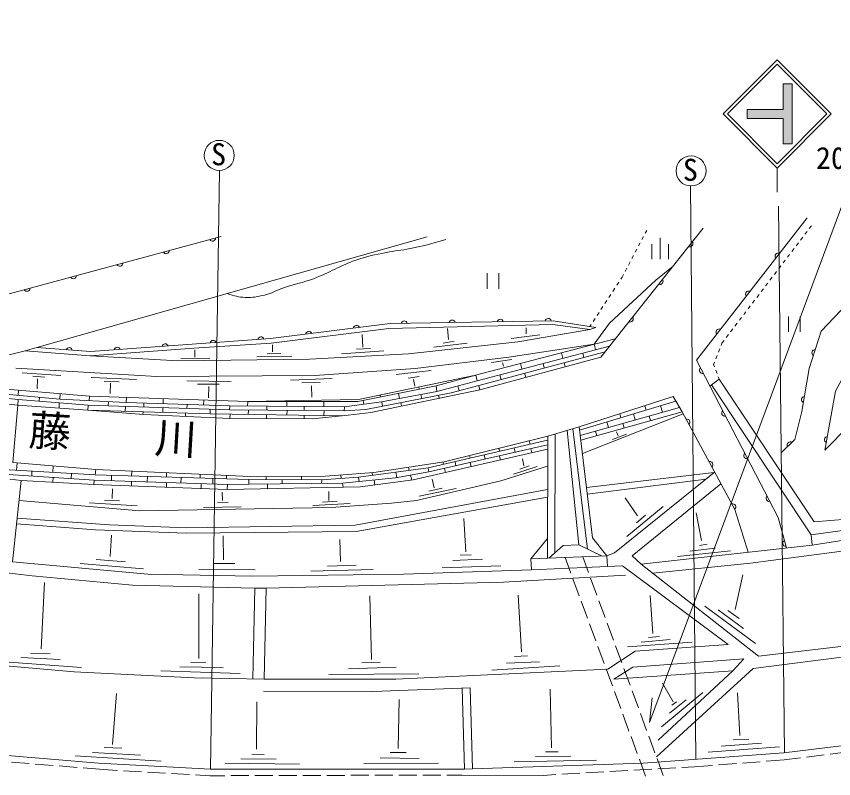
# Model space of a CAD drawing. Units: millimetres, scale not verified. Extents: x 40000 to 680000, y 20000 to 380000.
# Drawn here: x 275998 to 344047, y 263093 to 326517 of the extents above; entities that cross this region are included whole.
import ezdxf
from ezdxf.enums import TextEntityAlignment as Align

# ---------------------------------------------------------------- set-up
doc = ezdxf.new("R2010")
doc.units = ezdxf.units.MM
doc.header["$LTSCALE"] = 1000
doc.linetypes.add('CHAIN', pattern=[18.5, 12, -1.5, 3.5, -1.5])
for name, color, linetype, lineweight in [('M-BGD', 7, 'Continuous', 13), ('M-BMK', 2, 'CHAIN', 13), ('M-STR-HTXT', 7, 'Continuous', 13), ('M-STR-STRC', 7, 'Continuous', 13)]:
    doc.layers.add(name, color=color, linetype=linetype, lineweight=lineweight)
doc.styles.add('ＭＳ ゴシック', font='')
doc.styles.get('ＭＳ ゴシック').set_extended_font_data('MS Gothic')

msp = doc.modelspace()

# ---------------------------------------------------------------- hatches: boundary and pattern name
at = {"layer": 'M-STR-STRC'}
msp.add_hatch(color=256, dxfattribs=at).paths.add_polyline_path([(336843, 318772), (339843, 318772), (339843, 320897), (340593, 320897), (340593, 315897), (339843, 315897), (339843, 318022), (336843, 318022)])

# ---------------------------------------------------------------- linework, layer by layer
at = {"layer": 'M-BGD'}
for p, q in [((292908, 313700), (292176, 263887)), ((332128, 312408), (332571, 264697)), ((342020, 308858), (342194, 309087)), ((324660, 298170), (333184, 308906)), ((328366, 308479), (328482, 308699)), ((341656, 308381), (341838, 308620)), ((269171, 301761), (293053, 308206)), ((277706, 298953), (310191, 308181)), ((327805, 307418), (327945, 307683)), ((328085, 307948), (328225, 308214)), ((329598, 306326), (329598, 308076)), ((340928, 307427), (341110, 307666)), ((341292, 307904), (341474, 308143)), ((327525, 306887), (327665, 307153)), ((328898, 306326), (328898, 307551)), ((330298, 306326), (330298, 307551)), ((340564, 306950), (340746, 307189)), ((327245, 306357), (327385, 306622)), ((339836, 305996), (340018, 306235)), ((340200, 306473), (340382, 306712)), ((326684, 305296), (326824, 305561)), ((326964, 305826), (327105, 306091)), ((329239, 304571), (330672, 305743)), ((339472, 305519), (339654, 305758)), ((315193, 305145), (315193, 303845)), ((316168, 303845), (316168, 305145)), ((326428, 304811), (326544, 305030)), ((339108, 305042), (339290, 305281)), ((325378, 300989), (329239, 304571)), ((325989, 304139), (326153, 304390)), ((326317, 304641), (326428, 304811)), ((338380, 304088), (338562, 304327)), ((338744, 304565), (338926, 304804)), ((325661, 303637), (325825, 303888)), ((338016, 303611), (338198, 303850)), ((325004, 302632), (325168, 302883)), ((325332, 303135), (325496, 303386)), ((337288, 302657), (337470, 302896)), ((337652, 303134), (337834, 303373)), ((324676, 302130), (324840, 302381)), ((336924, 302180), (337106, 302419)), ((324347, 301628), (324511, 301879)), ((336196, 301226), (336378, 301465)), ((336560, 301703), (336742, 301942)), ((340286, 301556), (340286, 300256)), ((341261, 300256), (341261, 301556)), ((307020, 300554), (320658, 300873)), ((320658, 300873), (323753, 300468)), ((323744, 300705), (323855, 300875)), ((324019, 301126), (324183, 301377)), ((324111, 299229), (325378, 300989)), ((335832, 300749), (336014, 300988)), ((297210, 299318), (307020, 300554)), ((311985, 299618), (311892, 300535)), ((317757, 299450), (323753, 300468)), ((318439, 300104), (318439, 300595)), ((323753, 300468), (324240, 300627)), ((335468, 300272), (335650, 300511)), ((304856, 299005), (304785, 300033)), ((317757, 299450), (308638, 298433)), ((311533, 299325), (312437, 299498)), ((325863, 299685), (314112, 296624)), ((317203, 299718), (319582, 300011)), ((334747, 299327), (334922, 299557)), ((335104, 299795), (335286, 300034)), ((276742, 298691), (277706, 298953)), ((282156, 298281), (290770, 298899)), ((290770, 298899), (297210, 299318)), ((290852, 298170), (290852, 298760)), ((297333, 298617), (297333, 299175)), ((304325, 298819), (305494, 298890)), ((310762, 298993), (313527, 299312)), ((314354, 296200), (325390, 299089)), ((317010, 298151), (324111, 299229)), ((324111, 299229), (324227, 298785)), ((334453, 298580), (334563, 298859)), ((334673, 299138), (334747, 299327)), ((267550, 296438), (276742, 298691)), ((276742, 298691), (282156, 298281)), ((282156, 298281), (289464, 297855)), ((289700, 298052), (292111, 298087)), ((296030, 298192), (298936, 298245)), ((296882, 298435), (298015, 298458)), ((300410, 297995), (308638, 298433)), ((303066, 298446), (306602, 298686)), ((309194, 297214), (317010, 298151)), ((325010, 298610), (314499, 295812)), ((314591, 295455), (324660, 298170)), ((321393, 298521), (321509, 298073)), ((323151, 298503), (323246, 298141)), ((334234, 298021), (334344, 298301)), ((289464, 297855), (300410, 297995)), ((315573, 297705), (317262, 297954)), ((316477, 297699), (316548, 297416)), ((317977, 297631), (318094, 297179)), ((319848, 297638), (319946, 297262)), ((321598, 297702), (321687, 297368)), ((334050, 297553), (334124, 297742)), ((334120, 297368), (334050, 297553)), ((275944, 297255), (287687, 296556)), ((276484, 296866), (279698, 296648)), ((300847, 296626), (309194, 297214)), ((307622, 296732), (310547, 297038)), ((316263, 296700), (316365, 296309)), ((318314, 296828), (318406, 296483)), ((334335, 296807), (334227, 297088)), ((277364, 296577), (278357, 296506)), ((277772, 296364), (277719, 295525)), ((282216, 296467), (282314, 296467)), ((282314, 296467), (286009, 296298)), ((283297, 296139), (284565, 296095)), ((287687, 296556), (300847, 296626)), ((290180, 296192), (293893, 296148)), ((298811, 296257), (302294, 296376)), ((299781, 296017), (301283, 296044)), ((314112, 296624), (304482, 294630)), ((308619, 296400), (309550, 296559)), ((309067, 296314), (309185, 295741)), ((310947, 295774), (314244, 296659)), ((314354, 296200), (311009, 295313)), ((314244, 296659), (314354, 296200)), ((334512, 296342), (333746, 295754)), ((334512, 296342), (334442, 296527)), ((342438, 284459), (334512, 296342)), ((279628, 294674), (269961, 295546)), ((282079, 294917), (270561, 295899)), ((276175, 295421), (276138, 294989)), ((283829, 295997), (283803, 295137)), ((291092, 295926), (292874, 295917)), ((292032, 295713), (292005, 294765)), ((300566, 295765), (300606, 294821)), ((310947, 295774), (304442, 294462)), ((305499, 293554), (314591, 295455)), ((309549, 295492), (309513, 295672)), ((311009, 295313), (310947, 295774)), ((312197, 295198), (314499, 295812)), ((312763, 295778), (312869, 295377)), ((314499, 295812), (314591, 295455)), ((342184, 283377), (333867, 295847)), ((269958, 295239), (276139, 294627)), ((277935, 294827), (277905, 294489)), ((279656, 295124), (279628, 294674)), ((279628, 294674), (285136, 294402)), ((282061, 294554), (282079, 294917)), ((295259, 294459), (282079, 294917)), ((285136, 294402), (285164, 294810)), ((288210, 294300), (288223, 294704)), ((305090, 293806), (312197, 295198)), ((306316, 294840), (306283, 295003)), ((311009, 295313), (306410, 294435)), ((307810, 295141), (307895, 294719)), ((309686, 295060), (309751, 294719)), ((311146, 294992), (311194, 294744)), ((322858, 292359), (330680, 294877)), ((330680, 294877), (331422, 293623)), ((272538, 294487), (276118, 294177)), ((276118, 294177), (275693, 289391)), ((276118, 294177), (276139, 294627)), ((281941, 293744), (276118, 294177)), ((276139, 294627), (281981, 294169)), ((279574, 294358), (279561, 293920)), ((281981, 294169), (281941, 293744)), ((281981, 294169), (293759, 293768)), ((283660, 294475), (283643, 294112)), ((285074, 294064), (285060, 293653)), ((293785, 294114), (285136, 294402)), ((286622, 294353), (286610, 294011)), ((290210, 294233), (290198, 293889)), ((291588, 294187), (291601, 294586)), ((293759, 293768), (293785, 294114)), ((303317, 294019), (293785, 294114)), ((295255, 294099), (295259, 294459)), ((304482, 294630), (295259, 294459)), ((304442, 294462), (295259, 294459)), ((296850, 294083), (296846, 293746)), ((298517, 294067), (298521, 294460)), ((299960, 294052), (299957, 293724)), ((301592, 294036), (301596, 294461)), ((303317, 294019), (303299, 293700)), ((306410, 294435), (303317, 294019)), ((304864, 294547), (304926, 294236)), ((306435, 294439), (306483, 294079)), ((308023, 294380), (308079, 294093)), ((330903, 294501), (322891, 292086)), ((322944, 291645), (331211, 293979)), ((328447, 293760), (328337, 294123)), ((329642, 294121), (329805, 293582)), ((286621, 293385), (281941, 293744)), ((281941, 293744), (292135, 293447)), ((286544, 293610), (286537, 293391)), ((293772, 293059), (286621, 293385)), ((288201, 293957), (288188, 293562)), ((290085, 293507), (290077, 293228)), ((292135, 293447), (292149, 293823)), ((292135, 293447), (303141, 293274)), ((293759, 293768), (303299, 293700)), ((293772, 293059), (293809, 293421)), ((295315, 293757), (295313, 293397)), ((296834, 293373), (296829, 293043)), ((298533, 293734), (298530, 293347)), ((299971, 293324), (299966, 293026)), ((303352, 293299), (300655, 293022)), ((301616, 293712), (301613, 293298)), ((303141, 293274), (305499, 293554)), ((303299, 293700), (305090, 293806)), ((331422, 293623), (322992, 291247)), ((323125, 290147), (331525, 293433)), ((326334, 293124), (326237, 293446)), ((327384, 293440), (327534, 292941)), ((300655, 293022), (293772, 293059)), ((325164, 292771), (325303, 292311)), ((326490, 292646), (326598, 292263)), ((328694, 293268), (328802, 292884)), ((322858, 292359), (320236, 291586)), ((322832, 282540), (321862, 292065)), ((322338, 292205), (323544, 282197)), ((322858, 292359), (323971, 283133)), ((324220, 292005), (324328, 291623)), ((326100, 291614), (325958, 291945)), ((310287, 288942), (320235, 291261)), ((311605, 289465), (320236, 291586)), ((320236, 291586), (320212, 281452)), ((320856, 291768), (320832, 281849)), ((325633, 291319), (326791, 291744)), ((320234, 290856), (310349, 288609)), ((316231, 290328), (316171, 290587)), ((317518, 290238), (317434, 290608)), ((318771, 290920), (318704, 291209)), ((309033, 287945), (320233, 290497)), ((313779, 289756), (313725, 289986)), ((315035, 289674), (314954, 290030)), ((316219, 289943), (316297, 289600)), ((318838, 290538), (318915, 290197)), ((275693, 289391), (282605, 288813)), ((276022, 288754), (276058, 289361)), ((305756, 288565), (311605, 289465)), ((311559, 289238), (311515, 289451)), ((312602, 289121), (312524, 289463)), ((313795, 289392), (313873, 289048)), ((318252, 289121), (318146, 289697)), ((282474, 287929), (273205, 288550)), ((282572, 288364), (273784, 288888)), ((277298, 288678), (277274, 288277)), ((279040, 288574), (279071, 289109)), ((282605, 288813), (282572, 288364)), ((282605, 288813), (296079, 288193)), ((285597, 288271), (285609, 288675)), ((288496, 288182), (288507, 288542)), ((301715, 288260), (305756, 288565)), ((304474, 288171), (310287, 288942)), ((305653, 288327), (305634, 288556)), ((310349, 288609), (307571, 288118)), ((307587, 288584), (307677, 288136)), ((308661, 289012), (308710, 288733)), ((310349, 288609), (310287, 288942)), ((311643, 288903), (311727, 288559)), ((320230, 289101), (316347, 287865)), ((317393, 288439), (319351, 289059)), ((317915, 288847), (318686, 289121)), ((323466, 287316), (334094, 288556)), ((334094, 288556), (325800, 281884)), ((276412, 287908), (275442, 288015)), ((275664, 281126), (276412, 287908)), ((276412, 287908), (282456, 287575)), ((279053, 288158), (279027, 287764)), ((280581, 288482), (280555, 288058)), ((282456, 287575), (282474, 287929)), ((293567, 287555), (282474, 287929)), ((282572, 288364), (295342, 287971)), ((283919, 287881), (283934, 288322)), ((286917, 288230), (286903, 287780)), ((289716, 288144), (289702, 287685)), ((291304, 288095), (291314, 288412)), ((292358, 288063), (292344, 287596)), ((293495, 288028), (293504, 288312)), ((295342, 287971), (295368, 287586)), ((295342, 287971), (301430, 287958)), ((296079, 288193), (301715, 288260)), ((296802, 287968), (296802, 288202)), ((298120, 287965), (298119, 287614)), ((299746, 287962), (299747, 288236)), ((301430, 287958), (301416, 287648)), ((301430, 287958), (304474, 288171)), ((303047, 288071), (303027, 288359)), ((307571, 288118), (303158, 287666)), ((304474, 288171), (304529, 287806)), ((304620, 287360), (309033, 287945)), ((305791, 287935), (305840, 287522)), ((308822, 288339), (308927, 287931)), ((316347, 287865), (309315, 286243)), ((310791, 287276), (310622, 288011)), ((323534, 286757), (333429, 288021)), ((282456, 287575), (293553, 287156)), ((283972, 286412), (283990, 287209)), ((285586, 287824), (285576, 287457)), ((288502, 287726), (288489, 287347)), ((291392, 287628), (291379, 287238)), ((293553, 287156), (293567, 287555)), ((293553, 287156), (304620, 287360)), ((295368, 287586), (293567, 287555)), ((303158, 287666), (295368, 287586)), ((296910, 287602), (296914, 287218)), ((303158, 287666), (303197, 287334)), ((309532, 286585), (312607, 287240)), ((310348, 287001), (311446, 287258)), ((327263, 281634), (334658, 287635)), ((293156, 286238), (293138, 286938)), ((302029, 286247), (302011, 286973)), ((304204, 284186), (320225, 287137)), ((304284, 283648), (320224, 286519)), ((286266, 285369), (276228, 286242)), ((282094, 286048), (286046, 285800)), ((283334, 286270), (284593, 286208)), ((292748, 286052), (293626, 286069)), ((300682, 285830), (303801, 285998)), ((301488, 286105), (302711, 286185)), ((307241, 286004), (302207, 285639)), ((309315, 286243), (307241, 286004)), ((327717, 284947), (326680, 286454)), ((342253, 282527), (366189, 286195)), ((302207, 285639), (286266, 285369)), ((291587, 285662), (294716, 285706)), ((326831, 283237), (329853, 285736)), ((333038, 282917), (332599, 285203)), ((276065, 284760), (283754, 284200)), ((313420, 281973), (313243, 284747)), ((327629, 284389), (328382, 285027)), ((345150, 284678), (342438, 284459)), ((282597, 283788), (276013, 284295)), ((290147, 283522), (282597, 283788)), ((283754, 284200), (290161, 283974)), ((304204, 284186), (290161, 283974)), ((342184, 283377), (345693, 283865)), ((283820, 281581), (283926, 283362)), ((290147, 283522), (304284, 283648)), ((293244, 281289), (293231, 283296)), ((323971, 283133), (325162, 281618)), ((342184, 283377), (342253, 282527)), ((302981, 281149), (302928, 282997)), ((318835, 281378), (320216, 283063)), ((321539, 282500), (320325, 281435)), ((321539, 282500), (322832, 282540)), ((322832, 282540), (324777, 281603)), ((342253, 282527), (328021, 280943)), ((332878, 282492), (333503, 282598)), ((312959, 281690), (313854, 281725)), ((325800, 281884), (325162, 281618)), ((331044, 281574), (335470, 282053)), ((332081, 282013), (334168, 282279)), ((346451, 282251), (337119, 281025)), ((264454, 281415), (277315, 279980)), ((286949, 280112), (275664, 281126)), ((282637, 281328), (285083, 281129)), ((312348, 281255), (314811, 281353)), ((325162, 281618), (318835, 281378)), ((318835, 281378), (318890, 280475)), ((321688, 281486), (322165, 280192)), ((323157, 281542), (323636, 280243)), ((325162, 281618), (325215, 280741)), ((328021, 280943), (327263, 281634)), ((281308, 280983), (286572, 280544)), ((291184, 280491), (295876, 280464)), ((292473, 280996), (294188, 280983)), ((300509, 280365), (305719, 280498)), ((301904, 280764), (304284, 280843)), ((318890, 280475), (308244, 280112)), ((311453, 280626), (316327, 280812)), ((318890, 280475), (326475, 280794)), ((326475, 280794), (335266, 274259)), ((337782, 273293), (328021, 280943)), ((337119, 281025), (328988, 280185)), ((277315, 279980), (285659, 279202)), ((295653, 279933), (286949, 280112)), ((308244, 280112), (295653, 279933)), ((316554, 279441), (326715, 280009)), ((322338, 279723), (322856, 278316)), ((323808, 279774), (324327, 278367)), ((335860, 277178), (336485, 280049)), ((278076, 273883), (278335, 279406)), ((285659, 279202), (295848, 278954)), ((296788, 278935), (316554, 279441)), ((291189, 273099), (291189, 278456)), ((295696, 271384), (295848, 278954)), ((295848, 278954), (296788, 278935)), ((296635, 271365), (296788, 278935)), ((318046, 273641), (317787, 278366)), ((328990, 275178), (328764, 278341)), ((305580, 272998), (305440, 278301)), ((323029, 277846), (323548, 276439)), ((324500, 277897), (325019, 276490)), ((333308, 277457), (337535, 274334)), ((334424, 277138), (336551, 275596)), ((335249, 277072), (336192, 276420)), ((323721, 275970), (324239, 274562)), ((325191, 276021), (325710, 274613)), ((328631, 274832), (329535, 274925)), ((337344, 272248), (362347, 275478)), ((326877, 274061), (332273, 274460)), ((335266, 274259), (327530, 273688)), ((328033, 274460), (330426, 274659)), ((351540, 274878), (337782, 273293)), ((324412, 274093), (324931, 272686)), ((327530, 273688), (325244, 272212)), ((325883, 274144), (326402, 272737)), ((276361, 273165), (279651, 273006)), ((277218, 273504), (278814, 273464)), ((317488, 273242), (318565, 273322)), ((327314, 272366), (336556, 273054)), ((336556, 273054), (335648, 272057)), ((272968, 272666), (280823, 271978)), ((275005, 272806), (281426, 272348)), ((289607, 272394), (293209, 272341)), ((290524, 272767), (291787, 272780)), ((303665, 272240), (307633, 272379)), ((304762, 272738), (306297, 272758)), ((325244, 272212), (307605, 271368)), ((315594, 272105), (321256, 272484)), ((316810, 272703), (319542, 272823)), ((325104, 272216), (325622, 270809)), ((325739, 271359), (327314, 272366)), ((326574, 272268), (327093, 270860)), ((329291, 264894), (337344, 272248)), ((280823, 271978), (290793, 271480)), ((288025, 272075), (294632, 271836)), ((302011, 271761), (309507, 271821)), ((335648, 272057), (325739, 271359)), ((335648, 272057), (329433, 266305)), ((290793, 271480), (296635, 271365)), ((307605, 271368), (296635, 271365)), ((330676, 269497), (329790, 271044)), ((284014, 265940), (284333, 270180)), ((296578, 270371), (305670, 270331)), ((305670, 270331), (313786, 270651)), ((313123, 270624), (313302, 263878)), ((313786, 270651), (313965, 263896)), ((320545, 265652), (320439, 270550)), ((325795, 270340), (326314, 268932)), ((327266, 270391), (327785, 268983)), ((329719, 267393), (333145, 270259)), ((336232, 266684), (336033, 270233)), ((295987, 265541), (296027, 269489)), ((307788, 265609), (307881, 269676)), ((330381, 268545), (331769, 269656)), ((330581, 269201), (330960, 269497)), ((326487, 268463), (327005, 267056)), ((327957, 268514), (328476, 267107)), ((339909, 265233), (357039, 267327)), ((327178, 266586), (327697, 265179)), ((328649, 266638), (329168, 265230)), ((335694, 266325), (336990, 266365)), ((283309, 265687), (284785, 265634)), ((333600, 265289), (339542, 265747)), ((334677, 265807), (338046, 266046)), ((274554, 265074), (282844, 264384)), ((280904, 264982), (288068, 264544)), ((282339, 265275), (286327, 265049)), ((294698, 264743), (297622, 264717)), ((295602, 265129), (296625, 265102)), ((306299, 264824), (309542, 264758)), ((307136, 265276), (308452, 265276)), ((319216, 264934), (322167, 264961)), ((320067, 265319), (321117, 265333)), ((328185, 264376), (339909, 265233)), ((329341, 264761), (329859, 263353)), ((341278, 264825), (339919, 264652)), ((343262, 265078), (341774, 264888)), ((345246, 265330), (343758, 265141)), ((277077, 264350), (275582, 264473)), ((279071, 264186), (277576, 264309)), ((281064, 264023), (279569, 264146)), ((282844, 264384), (292176, 263887)), ((293395, 264371), (299576, 264305)), ((304930, 264359), (311137, 264372)), ((313965, 263896), (328185, 264376)), ((317435, 264482), (324307, 264642)), ((327870, 264710), (328388, 263302)), ((332472, 264083), (331403, 264022)), ((333952, 264196), (332472, 264083)), ((335946, 264348), (334450, 264234)), ((337940, 264501), (336444, 264386)), ((339919, 264652), (338439, 264539)), ((283243, 263844), (281562, 263982)), ((284425, 263776), (283243, 263844)), ((286421, 263661), (284924, 263747)), ((288418, 263547), (286921, 263633)), ((290415, 263432), (288917, 263518)), ((292096, 263336), (290914, 263403)), ((292176, 263887), (313302, 263878)), ((297344, 263351), (295844, 263346)), ((299344, 263356), (297844, 263352)), ((301344, 263362), (299844, 263358)), ((303344, 263368), (301844, 263363)), ((305344, 263373), (303844, 263369)), ((307344, 263379), (305844, 263375)), ((309344, 263385), (307844, 263380)), ((311343, 263390), (309843, 263386)), ((313091, 263395), (311843, 263392)), ((319850, 263366), (313091, 263395)), ((313302, 263878), (313965, 263896)), ((320920, 263426), (319850, 263366)), ((322916, 263540), (321419, 263455)), ((324913, 263653), (323415, 263568)), ((326910, 263767), (325412, 263682)), ((328907, 263881), (327409, 263795)), ((330903, 263994), (329406, 263909)), ((293344, 263339), (292096, 263336)), ((295344, 263345), (293844, 263341))]:
    msp.add_line(p, q, dxfattribs=at)
for points in [[(377735, 313317), (369704, 306207), (358623, 298670), (353330, 295709), (345299, 292434), (343325, 290415)], [(366340, 312084), (351401, 302349), (345658, 298042), (344208, 295330), (343325, 290415)], [(352741, 310561), (343021, 300332), (342004, 297222), (341406, 293633), (340808, 291300), (339702, 290223)], [(341840, 309753), (332618, 297920), (339437, 284830), (340109, 282289)], [(324240, 300627), (320687, 301186), (307122, 300954), (297146, 299704), (282172, 298621), (277706, 298953)], [(336924, 281934), (335818, 285488), (331422, 293623)]]:
    msp.add_lwpolyline(points, dxfattribs=at)
for centre in [(292891, 314950), (332174, 313657)]:
    msp.add_circle(centre, 1250, dxfattribs=at)
for centre, start, end in [((292328, 308068), 207.7836, 2.42284), ((332077, 307603), 244.23531, 38.87454), ((288466, 307026), 207.7836, 2.42284), ((339426, 306564), 64.75197, 219.3912), ((284604, 305984), 207.7836, 2.42284), ((280742, 304942), 207.7836, 2.42284), ((329590, 304470), 244.23531, 38.87454), ((276880, 303900), 207.7836, 2.42284), ((336967, 303409), 64.75197, 219.3912), ((327103, 301337), 244.23531, 38.87454), ((304315, 300545), 19.81949, 174.45873), ((308286, 300917), 13.65976, 168.29899), ((312286, 300986), 13.65976, 168.29899), ((316285, 301054), 13.65976, 168.29899), ((320285, 301122), 13.65976, 168.29899), ((300346, 300048), 19.81949, 174.45873), ((334508, 300253), 64.75197, 219.3912), ((292380, 299303), 16.81841, 171.45764), ((296370, 299592), 16.81841, 171.45764), ((280403, 298696), 8.42515, 163.06438), ((284401, 298726), 16.81841, 171.45764), ((288391, 299014), 16.81841, 171.45764), ((342488, 298519), 84.57662, 239.21585), ((333129, 297061), 130.19739, 284.83662), ((341630, 294631), 93.21806, 247.85729), ((334977, 293513), 130.19739, 284.83662), ((331833, 292744), 311.069, 105.70823), ((343541, 291300), 92.50343, 247.14266), ((340439, 290862), 56.89556, 211.53479), ((336825, 289966), 130.19739, 284.83662), ((333735, 289225), 311.069, 105.70823), ((338673, 286418), 130.19739, 284.83662), ((335637, 285706), 311.069, 105.70823), ((340063, 282680), 117.47472, 272.11395)]:
    msp.add_arc(centre, 256, start, end, dxfattribs=at)
msp.add_open_spline([(293548, 303453), (294195, 303242), (294453, 303163), (295053, 303132), (295688, 303099), (296048, 303189), (296668, 303331), (297340, 303486), (297668, 303731), (298323, 303949), (299257, 304262), (299812, 304344), (300735, 304687), (302177, 305222), (302890, 305762), (304344, 306262), (305269, 306581), (305819, 306663), (306777, 306860), (307558, 307022), (308008, 307044), (308791, 307199), (309965, 307432), (310360, 307560), (311761, 307957)], degree=3, knots=[0, 0, 0, 0, 1, 1, 1, 2, 2, 2, 3, 3, 3, 4, 4, 4, 5, 5, 5, 6, 6, 6, 7, 7, 7, 8, 8, 8, 8], dxfattribs=at)
at = {"layer": 'M-BMK'}
msp.add_arc((303947, 585212), 326718, 262.92421, 280.54424, dxfattribs=at)
at = {"layer": 'M-STR-HTXT'}
for q in [(350585, 326517), (328938, 269819)]:
    msp.add_line((328709, 267770), q, dxfattribs=at)
at = {"layer": 'M-STR-STRC'}
for p, q in [((334844, 318398), (339344, 322898)), ((343844, 318397), (339344, 322898)), ((335197, 318398), (339344, 322544)), ((343490, 318397), (339344, 322544)), ((340593, 320897), (339843, 320897)), ((339843, 318772), (339843, 320897)), ((340593, 315897), (340593, 320897)), ((336843, 318022), (336843, 318772)), ((339843, 318772), (336843, 318772)), ((334844, 318398), (339344, 313897)), ((335197, 318398), (339344, 314251)), ((339843, 318022), (336843, 318022)), ((339344, 314251), (343490, 318397)), ((339344, 313897), (343844, 318397)), ((339843, 315897), (339843, 318022)), ((340593, 315897), (339843, 315897)), ((339344, 313897), (339344, 311897)), ((339447, 310718), (339950, 265247))]:
    msp.add_line(p, q, dxfattribs=at)

# ---------------------------------------------------------------- texts
at = {"layer": 'M-BGD', "style": 'ＭＳ ゴシック'}
for p in [(292213, 313577), (331495, 312283)]:
    msp.add_text('S', height=1833, dxfattribs=at).set_placement(p, align=Align.BOTTOM_LEFT)
msp.add_text('大\u3000\u3000藤\u3000\u3000川', height=2566, rotation=356.609, dxfattribs=at).set_placement((266450, 290693), align=Align.BOTTOM_LEFT)
at = {"layer": 'M-STR-STRC', "style": 'ＭＳ ゴシック'}
msp.add_text('201-B', height=1833, dxfattribs=at).set_placement((342570, 313269), align=Align.BOTTOM_LEFT)

doc.saveas('drawing.dxf')
